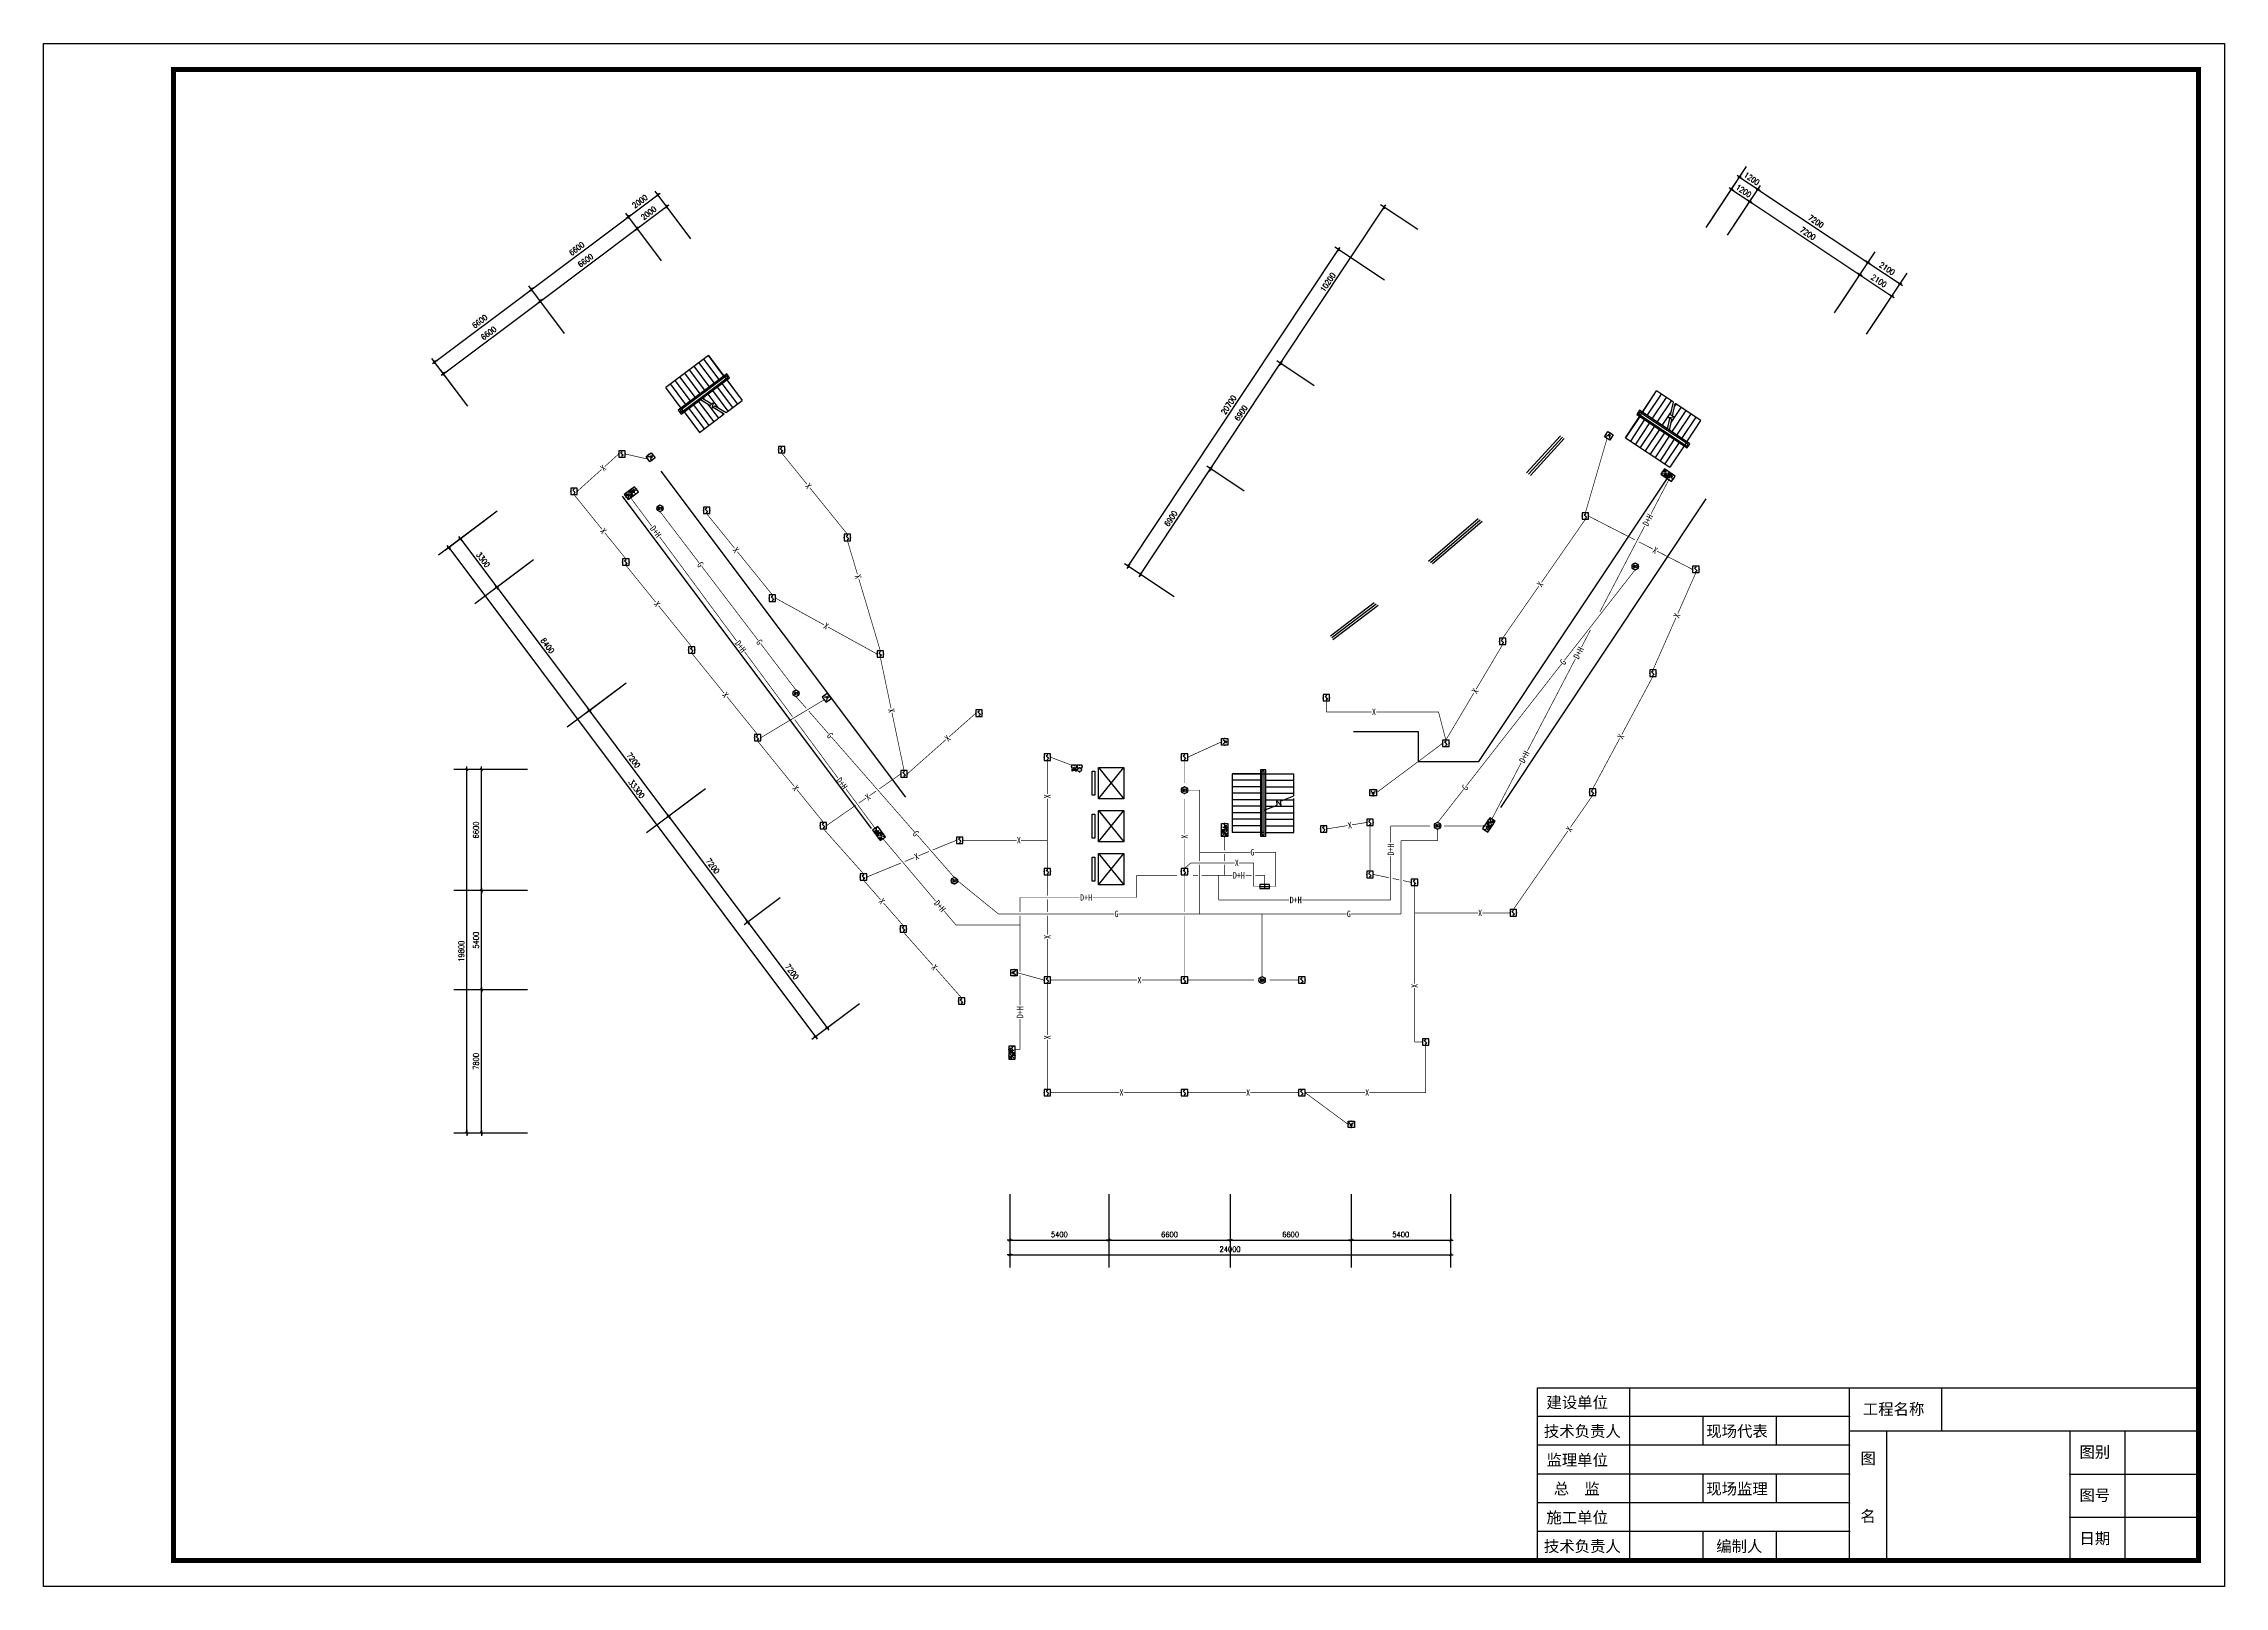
# Model space of a CAD drawing. Extents: x -149393 to 1177518, y -366685 to 296590.
# Drawn here: x 482249 to 601049, y -186685 to -102676 of the extents above; entities that cross this region are included whole.
import ezdxf
from ezdxf.enums import TextEntityAlignment as Align

# ---------------------------------------------------------------- set-up
doc = ezdxf.new("R2010")
doc.units = 0
doc.header["$LTSCALE"] = 1000
doc.header["$MEASUREMENT"] = 0
doc.linetypes.add('常规', pattern=[20, 10, 0, 10])
doc.layers.get('0').update_dxf_attribs({"linetype": 'CONTINUOUS'})
for name, color, linetype in [('AXIS', 3, 'CONTINUOUS'), ('EQUIP-消防', 3, 'CONTINUOUS'), ('EQUIP-箱柜', 3, 'CONTINUOUS'), ('PUB_TITLE', 253, 'CONTINUOUS'), ('SIG_TEXT', 7, 'CONTINUOUS'), ('STAIR', 2, 'CONTINUOUS'), ('TEL_SYMB', 3, 'CONTINUOUS'), ('WALL', 9, 'CONTINUOUS'), ('WIRE-消防', 3, '常规')]:
    doc.layers.add(name, color=color, linetype=linetype)
doc.styles.add('_TCH_LABEL', font='COMPLEX', dxfattribs={"bigfont": 'GBCBIG'})
doc.styles.add('_TEL_DIM', font='', dxfattribs={"width": 0.8, "height": 3.5})
doc.styles.add('DIM_FONT', font='SIMPLEX.shx', dxfattribs={"width": 0.8})
doc.styles.get("Standard").update_dxf_attribs({"font": 'gbenor.shx', "bigfont": 'gbcbig.shx'})
doc.styles.add('宋体', font='')
doc.styles.get('_TEL_DIM').set_extended_font_data('SimSun')
doc.styles.get('宋体').set_extended_font_data('SimSun')
doc.dimstyles.new('DIMN', dxfattribs={"dimtxt": 300, "dimasz": 1, "dimexe": 250, "dimexo": 300, "dimgap": 150, "dimtad": 1, "dimdec": 0, "dimdsep": 46, "dimtxsty": 'DIM_FONT', "dimblk": '_DIMX', "dimcen": 2.5, "dimclrt": 7, "dimadec": 0, "dimazin": 0, "dimtfac": 1, "dimtdec": 0, "dimtix": 1, "dimtmove": 2, "dimatfit": 3, "dimldrblk": '_DIMX', "dimfxl": 1, "dimtolj": 1, "dimarcsym": 0})

# ---------------------------------------------------------------- blocks, each defined once
blk = doc.blocks.new('_DIMX')
blk.add_line((-150, 0), (150, 0))
at = {"const_width": 50}
blk.add_lwpolyline([(-70, -70), (70, 70)], dxfattribs=at)
blk = doc.blocks.new('$equip_U$00000103(cyc-PC)')
for p, q in [((0.5, 0.5), (-0.5, 0.5)), ((-0.5, 0.5), (-0.5, -0.5)), ((-0.2, 0.2), (0.05, 0.4)), ((0, 0), (-0.2, 0.2)), ((0, 0), (0.2, -0.2)), ((0.5, -0.5), (0.5, 0.5)), ((-0.5, -0.5), (0.5, -0.5)), ((0.2, -0.2), (-0.05, -0.4))]:
    blk.add_line(p, q)
for p in [(-0.5, 0), (0, 0.5), (0.5, 0), (0, -0.5)]:
    blk.add_point(p)
at = {"color": 7, "style": '_TEL_DIM', "flags": 1}
blk.add_attdef('A', text='', height=0.00002, dxfattribs=at).set_placement((0, 0), align=Align.MIDDLE_CENTER)
blk = doc.blocks.new('$equip$00001423')
for p, q in [((0.75, 0.6), (-0.75, 0.6)), ((-0.75, 0.6), (-0.75, 0)), ((-0.75, 0.3), (0.75, 0.3)), ((-0.75, 0), (0.75, 0)), ((0, 0), (0, 0.6)), ((0.75, 0), (0.75, 0.6))]:
    blk.add_line(p, q)
for p in [(-0.75, 0.3), (0, 0.6), (0, 0), (0.75, 0.3)]:
    blk.add_point(p)
at = {"style": '_TCH_LABEL', "flags": 9}
blk.add_attdef('A', (0, 0), '', height=0.00002, dxfattribs=at)
blk = doc.blocks.new('$equip_U$00000105(cyc-PC)')
for p, q in [((0.5, 1), (-0.5, 1)), ((-0.5, 1), (-0.5, 0)), ((-0.5, 0), (0.5, 0)), ((-0.17, 0.5), (-0.17, 0.15)), ((0.5, 0), (0.5, 1))]:
    blk.add_line(p, q)
for radius in [0.226, 0.113]:
    blk.add_circle((0.23, 0.36), radius)
blk.add_arc((-0.17, 0.8), 0.3, 180, 0)
for p in [(-0.5, 0.5), (0, 1), (0, 0), (0.5, 0.5)]:
    blk.add_point(p)
at = {"color": 7, "style": '_TEL_DIM', "flags": 1}
blk.add_attdef('A', text='', height=0.00002, dxfattribs=at).set_placement((0, 0), align=Align.MIDDLE_CENTER)
blk = doc.blocks.new('$equip_U$00000107(cyc-PC)')
for p, q in [((-0.5, 1), (-0.5, 0)), ((0.5, 1), (-0.5, 0)), ((0.5, 1), (-0.5, 1)), ((-0.5, 0), (0.5, 0)), ((-0.27, 0.87, 0), (-0.42, 0.87, 0)), ((-0.42, 0.87, 0), (-0.42, 0.57, 0)), ((-0.42, 0.57, 0), (-0.27, 0.57, 0)), ((-0.27, 0.82, 0), (-0.07, 0.92, 0)), ((-0.27, 0.57, 0), (-0.27, 0.87, 0)), ((-0.07, 0.52, 0), (-0.27, 0.62, 0)), ((-0.07, 0.92, 0), (-0.07, 0.52, 0)), ((0.11, 0.16), (0.34, 0.4)), ((0.11, 0.4), (0.34, 0.16)), ((0.5, 0), (0.5, 1))]:
    blk.add_line(p, q)
blk.add_circle((0.22, 0.28), 0.169)
for p in [(-0.5, 0.5), (0, 1), (0, 0), (0.5, 0.5)]:
    blk.add_point(p)
at = {"color": 7, "style": '_TEL_DIM', "flags": 1}
blk.add_attdef('A', text='', height=0.00002, dxfattribs=at).set_placement((0, 0), align=Align.MIDDLE_CENTER)
blk = doc.blocks.new('$equip$00001635')
for p, q in [((-0.01, -0.35, 0), (-0.26, -0.35, 0)), ((-0.26, -0.35, 0), (-0.26, -0.65, 0)), ((-0.26, -0.65, 0), (-0.01, -0.65, 0)), ((-0.01, -0.4, 0), (0.24, -0.3, 0)), ((-0.01, -0.65, 0), (-0.01, -0.35, 0)), ((0.24, -0.7, 0), (-0.01, -0.6, 0)), ((0.24, -0.3, 0), (0.24, -0.7, 0))]:
    blk.add_line(p, q)
blk.add_circle((0, -0.5), 0.5)
at = {"flags": 9}
blk.add_attdef('A', (0, 0), '', height=0.00002, dxfattribs=at)
blk.add_attdef('B', text='', height=0.4, dxfattribs=at).set_placement((0.85, -0.68), align=Align.MIDDLE_CENTER)
blk = doc.blocks.new('$equip_U$00000115(cyc-PC)')
for p in [(0.01, 0.5, 0), (-0.49, 0, 0), (0.01, -0.5, 0), (0.51, 0, 0)]:
    blk.add_point(p)
blk.add_blockref('$equip$00001635', (0.01, 0.5, 0))
at = {"color": 7, "style": '_TEL_DIM', "flags": 1}
blk.add_attdef('A', text='', height=0.00002, dxfattribs=at).set_placement((0, 0), align=Align.MIDDLE_CENTER)
blk = doc.blocks.new('$equip_U$00000302(cyc-PC)')
for p, q in [((0.5, 0.5), (-0.5, 0.5)), ((-0.5, 0.5), (-0.5, -0.5)), ((0, 0), (0, -0.35)), ((0.5, -0.5), (0.5, 0.5)), ((-0.5, -0.5), (0.5, -0.5)), ((-0.22, -0.17), (0.22, -0.17))]:
    blk.add_line(p, q)
blk.add_arc((0, 0.3), 0.3, 180, 0)
for p in [(-0.5, 0), (0, 0.5), (0.5, 0), (0, -0.5)]:
    blk.add_point(p)
at = {"color": 7, "style": '_TEL_DIM', "flags": 1}
blk.add_attdef('A', text='', height=0.00002, dxfattribs=at).set_placement((0, 0), align=Align.MIDDLE_CENTER)
blk = doc.blocks.new('$equip$00002785')
for p, q in [((0.65, 0.65), (-0.65, 0.65)), ((-0.65, 0.65), (-0.65, 0)), ((-0.65, 0), (0.65, 0)), ((0.65, 0), (0.65, 0.65))]:
    blk.add_line(p, q)
at = {"const_width": 0.04}
blk.add_lwpolyline([(-0.65, 0.65), (0.65, 0.65), (0.65, 0), (-0.65, 0), (-0.65, 0.65), (0.65, 0.65)], dxfattribs=at)
for p in [(-0.65, 0.33), (0, 0.65), (0, 0), (0.65, 0.33)]:
    blk.add_point(p)
at = {"color": 7}
blk.add_attdef('$TEXT$', text='', height=0.3, dxfattribs=at).set_placement((0.01, 0.34), align=Align.MIDDLE_CENTER)
at = {"color": 7, "flags": 1}
for tag, height, p in [('A', 0.00002, (0, 0)), ('B', 0.4, (0.9, 0.25))]:
    blk.add_attdef(tag, text='', height=height, dxfattribs=at).set_placement(p, align=Align.MIDDLE_CENTER)
blk = doc.blocks.new('$equip$00002794')
for p, q in [((0, -0.55), (0, 0)), ((0, 0), (0.23, 0)), ((-0.55, -0.85), (-0.55, -0.25)), ((-0.55, -0.25), (0.55, -0.85)), ((0.55, -0.25), (-0.55, -0.85)), ((0.55, -0.25), (0.55, -0.85))]:
    blk.add_line(p, q)
for p in [(-0.55, -0.55), (0, -0.55), (0.55, -0.55)]:
    blk.add_point(p)
at = {"color": 7, "flags": 1}
for tag, height, p in [('A', 0.00002, (0, 0)), ('B', 0.4, (0.8, -0.61))]:
    blk.add_attdef(tag, text='', height=height, dxfattribs=at).set_placement(p, align=Align.MIDDLE_CENTER)
blk = doc.blocks.new('$equip$00002792')
at = {"const_width": 0.04}
blk.add_lwpolyline([(-0.5, 0, -1), (0.5, 0, -1), (-0.5, 0, -1.463176)], format="xyb", dxfattribs=at)
blk.add_circle((0, 0), 0.5)
for p in [(-0.5, 0), (0, 0.5), (0.5, 0), (0, -0.5)]:
    blk.add_point(p)
at = {"color": 7}
blk.add_attdef('$TEXT$', text='', height=0.4, dxfattribs=at).set_placement((0, 0), align=Align.MIDDLE_CENTER)
at = {"color": 7, "flags": 1}
for tag, height, p in [('A', 0.00002, (0, 0)), ('B', 0.4, (0.75, -0.25))]:
    blk.add_attdef(tag, text='', height=height, dxfattribs=at).set_placement(p, align=Align.MIDDLE_CENTER)
blk = doc.blocks.new('A$C74276B88')
at = {"layer": 'EQUIP-消防', "linetype": 'ByBlock', "xscale": 207.6180480014955, "yscale": 207.6180480014955, "zscale": 207.6180480014955}
for name, p, values in [('$equip$00002785', (139, 228), {'$TEXT$': 'I'}), ('$equip$00002785', (438, 228), {'$TEXT$': 'I'}), ('$equip$00002792', (435, 108), {'$TEXT$': 'L'})]:
    blk.add_blockref(name, p, dxfattribs=at).add_auto_attribs(values)
blk.add_blockref('$equip$00002794', (140, 207), dxfattribs=at)
blk = doc.blocks.new('会签栏')
at = {"layer": 'PUB_TITLE', "color": 4, "lineweight": 30}
blk.add_lwpolyline([(-18000, 0), (-18000, 4700), (0, 4700)], dxfattribs=at)
at = {"layer": 'PUB_TITLE', "color": 4}
for points in [[(-15500, 4700), (-15500, 0)], [(-9500, 0), (-9500, 4700)], [(-7000, 4700), (-7000, 3525)], [(-9500, 3917), (-18000, 3917)], [(-13500, 3917), (-13500, 3133)], [(-11500, 3917), (-11500, 3133)], [(-9500, 3133), (-18000, 3133)], [(-9500, 3525), (0, 3525)], [(-8500, 3525), (-8500, 0)], [(-3500, 3525), (-3500, 0)], [(-2000, 3525), (-2000, 0)], [(-9500, 2350), (-18000, 2350)], [(-13500, 2350), (-13500, 1567)], [(-11500, 2350), (-11500, 1567)], [(-3500, 2350), (0, 2350)], [(-9500, 1567), (-18000, 1567)], [(-9500, 783), (-18000, 783)], [(-13500, 783), (-13500, 0)], [(-11500, 783), (-11500, 0)], [(-3500, 1175), (0, 1175)]]:
    blk.add_lwpolyline(points, dxfattribs=at)
at = {"layer": 'PUB_TITLE'}
for p in [(-9500, 3917), (-9500, 3133), (-9500, 2350), (-9500, 1567), (-9500, 783), (-3500, 1175)]:
    blk.add_point(p, dxfattribs=at)
at = {"layer": 'PUB_TITLE', "color": 4}
blk.add_point((-3500, 2350), dxfattribs=at)
at = {"lineweight": -3, "style": '宋体'}
for s, p in [('建设单位', (-17758, 4147)), ('工程名称', (-9140, 3965)), ('技术负责人', (-17828, 3363)), ('现场代表', (-13405, 3363)), ('图别', (-3241, 2796)), ('监理单位', (-17758, 2580)), ('图', (-9206, 2624)), ('总  监', (-17560, 1797)), ('现场监理', (-13405, 1797)), ('图号', (-3241, 1621)), ('施工单位', (-17758, 1013)), ('名', (-9206, 1049)), ('日期', (-3241, 446)), ('技术负责人', (-17828, 230)), ('编制人', (-13134, 230))]:
    blk.add_text(s, height=307, dxfattribs=at).set_placement(p)
blk = doc.blocks.new('gdfhgfhfgh')
at = {"color": 59}
for p, q in [((589535.2, -62805.7), (591388.2, -60777.5)), ((589639.6, -62873.9), (591490.5, -60851.5)), ((589744.1, -62942.2), (591592.8, -60925.5)), ((542375.6, -62703.8), (555695.6, -80463.8)), ((586943.6, -78521.7), (597389.7, -62813.4)), ((540260.4, -64065.2), (553832.5, -82161.1)), ((584197.5, -67608.9), (586908.2, -65284.7)), ((588140.7, -81016.4), (599312.4, -64216.9)), ((584302.9, -67675.9), (587014, -65354.9)), ((584408.5, -67743), (587119.7, -65425.2)), ((578853, -71674), (581234.3, -69855.3)), ((578921.8, -71772.4), (581340.1, -69925.5)), ((578990.6, -71870.9), (581445.8, -69995.8)), ((580104.3, -76892.6), (583631.2, -76892.6)), ((583631.2, -76892.6), (583631.2, -78521.7)), ((566210.6, -78848.7), (567600.8, -80548.7)), ((566210.6, -80548.7), (567600.8, -78848.7)), ((583631.2, -78521.7), (586943.6, -78521.7)), ((566210.6, -81188.7), (567600.8, -82888.7)), ((566210.6, -82888.7), (567600.8, -81188.7)), ((566210.6, -83528.7), (567600.8, -85228.7)), ((566210.6, -85228.7), (567600.8, -83528.7))]:
    blk.add_line(p, q, dxfattribs=at)
for points in [[(565880.7, -79048.7), (566009.2, -79048.7), (566009.2, -80348.7), (565880.7, -80348.7)], [(566210.6, -78848.7), (567600.8, -78848.7), (567600.8, -80548.7), (566210.6, -80548.7)], [(565880.7, -81388.7), (566009.2, -81388.7), (566009.2, -82688.7), (565880.7, -82688.7)], [(566210.6, -81188.7), (567600.8, -81188.7), (567600.8, -82888.7), (566210.6, -82888.7)], [(565880.7, -83728.7), (566009.2, -83728.7), (566009.2, -85028.7), (565880.7, -85028.7)], [(566210.6, -83528.7), (567600.8, -83528.7), (567600.8, -85228.7), (566210.6, -85228.7)]]:
    blk.add_lwpolyline(points, close=True, dxfattribs=at)
at = {"layer": 'AXIS'}
for p, q in [((599311.6, -49445.7), (601525.1, -46114)), ((606308.1, -54094.2), (608521.7, -50762.5)), ((608057.3, -55256.3), (610270.8, -51924.6)), ((533461.1, -64889.7), (530261.1, -67289.7)), ((535441.1, -67529.7), (532241.1, -69929.7)), ((535441.1, -67529.7), (532241.1, -69929.7)), ((540481.1, -74249.7), (537281.1, -76649.7)), ((535106.2, -78948.7), (531106.2, -78948.7)), ((544801.1, -80009.7), (541601.1, -82409.7)), ((535106.2, -85548.7), (531106.2, -85548.7)), ((535106.2, -85548.7), (531106.2, -85548.7)), ((535106.2, -90948.7), (531106.2, -90948.7)), ((535106.2, -90948.7), (531106.2, -90948.7)), ((535106.2, -98748.7), (531106.2, -98748.7)), ((561384.3, -102074.4), (561384.3, -106074.4)), ((566784.3, -102074.4), (566784.3, -106074.4)), ((573384.3, -102074.4), (573384.3, -106074.4)), ((579984.3, -102074.4), (579984.3, -106074.4)), ((585384.3, -102074.4), (585384.3, -106074.4))]:
    blk.add_line(p, q, dxfattribs=at)
at = {"layer": 'STAIR', "color": 59}
for p, q in [((544967.1, -56410.1), (542643.4, -58152.9)), ((545031.6, -58109.9), (544192.5, -56991.1)), ((545289.8, -57916.2), (544450.7, -56797.4)), ((545548, -57722.6), (544708.9, -56603.8)), ((545806.2, -57529), (544967.1, -56410.1)), ((544967.1, -56410.1), (546803.1, -58858.1)), ((543482.5, -59271.7), (542643.4, -58152.9)), ((543740.7, -59078.1), (542901.6, -57959.3)), ((543998.9, -58884.4), (543159.8, -57765.6)), ((545964, -57410.6), (543324.7, -59390.1)), ((544257.1, -58690.8), (543418, -57572)), ((545949.6, -57511), (543425.1, -59404.4)), ((543482.5, -59600.4), (546121.8, -57621)), ((543496.9, -59500), (546021.4, -57606.7)), ((545849.2, -57586.3), (543525.6, -59329.1)), ((544515.3, -58497.2), (543676.2, -57378.3)), ((544773.5, -58303.5), (543934.3, -57184.7)), ((544578.2, -58689.1), (545921, -57682)), ((545447.6, -58126.6), (546286.7, -59245.4)), ((545705.8, -57933), (546544.9, -59051.8)), ((546021.4, -57606.7), (545949.6, -57511)), ((546121.8, -57621), (545964, -57410.6)), ((545964, -57739.3), (546803.1, -58858.1)), ((543324.7, -59390.1), (543482.5, -59600.4)), ((543597.3, -59424.7), (543525.6, -59329.1)), ((543597.3, -59424.7), (544475.3, -58766.2)), ((543898.5, -59288.5), (544737.6, -60407.3)), ((544156.7, -59094.8), (544995.8, -60213.6)), ((544414.9, -58901.2), (545254, -60020)), ((544475.3, -58766.2), (545063.8, -59127.7)), ((544578.2, -58689.1), (545153.6, -59042.7)), ((544673.1, -58707.5), (544728.5, -58781.4)), ((544923.6, -59041.6), (545512.2, -59826.3)), ((544931.2, -58513.9), (545476.7, -59241.2)), ((545063.8, -59127.7), (545218.6, -58981.1)), ((545218.6, -58981.1), (545154.2, -59296.1)), ((545154.2, -59296.1), (545316.3, -59142.6)), ((545189.4, -58320.3), (546028.5, -59439.1)), ((545226.4, -59227.7), (545822.2, -59593.8)), ((545316.3, -59142.6), (545925, -59516.7)), ((545925, -59516.7), (546803.1, -58858.1)), ((594925.2, -60887.9), (596618.6, -58339.1)), ((595680.4, -59394.8), (595534.9, -59613.9)), ((598428.3, -61220.5), (595680.4, -59394.8)), ((595844.7, -59504), (596618.6, -58339.1)), ((596113.5, -59682.6), (596887.4, -58517.7)), ((596382.3, -59861.2), (597156.2, -58696.3)), ((597532.8, -58946.5), (596618.6, -58339.1)), ((596651.1, -60039.8), (597425, -58874.9)), ((597383.8, -59645.3), (597532.8, -58946.5)), ((597419.9, -60049.1), (597962.7, -59232.1)), ((597494, -59701.6), (597639.9, -59017.7)), ((597603.1, -59190.2), (597693.9, -59053.5)), ((599037.9, -59946.5), (597639.9, -59017.7)), ((543425.1, -59404.4), (543496.9, -59500)), ((543640.3, -59482.1), (544479.4, -60600.9)), ((544479.4, -60600.9), (545822.2, -59593.8)), ((545671.9, -59501.4), (545770.4, -59632.7)), ((595699.2, -59723), (594925.2, -60887.9)), ((595968, -59901.6), (595194, -61066.5)), ((596236.8, -60080.2), (595462.9, -61245.1)), ((595534.9, -59613.9), (598282.7, -61439.6)), ((595700.5, -59494.3), (595634.3, -59593.8)), ((595634.3, -59593.8), (598262.7, -61340.1)), ((598328.8, -61240.6), (595700.5, -59494.3)), ((596505.6, -60258.8), (595731.7, -61423.7)), ((595738.8, -59663.3), (598158.2, -61270.7)), ((597203.1, -60492.6), (595805, -59563.7)), ((596774.4, -60437.4), (596000.5, -61602.3)), ((596919.9, -60218.4), (597423.1, -59461.1)), ((597188.7, -60397), (597239.9, -60320.1)), ((597203.1, -60492.6), (597343.9, -59832)), ((597264.2, -59791.3), (597582.6, -59746.8)), ((597454.2, -59888.3), (597264.2, -59791.3)), ((597310.1, -60563.7), (597454.2, -59888.3)), ((598224.3, -61171.1), (597310.1, -60563.7)), ((597582.6, -59746.8), (597383.8, -59645.3)), ((597457.6, -60575.6), (598231.5, -59410.7)), ((597726.4, -60754.2), (598500.3, -59589.3)), ((597995.2, -60932.8), (598769.1, -59767.9)), ((598264, -61111.4), (599037.9, -59946.5)), ((594925.2, -60887.9), (597344.5, -62495.3)), ((597043.2, -60616), (596269.3, -61780.9)), ((597312, -60794.6), (596538.1, -61959.5)), ((597580.8, -60973.2), (596806.9, -62138.1)), ((597849.7, -61151.8), (597075.7, -62316.7)), ((598118.5, -61330.4), (597344.5, -62495.3)), ((598224.3, -61171.1), (598158.2, -61270.7)), ((598262.7, -61340.1), (598328.8, -61240.6)), ((598282.7, -61439.6), (598428.3, -61220.5)), ((573504.3, -79185.4), (573504.3, -82374.8)), ((575039.9, -79185.4), (573504.3, -79185.4)), ((573504.3, -79185.4), (576864.3, -79185.4)), ((575039.9, -79539.8), (573504.3, -79539.8)), ((575328.7, -78968.9), (575039.9, -78968.9)), ((575039.9, -78968.9), (575039.9, -82591.4)), ((575249.9, -79047.6), (575118.7, -79047.6)), ((575118.7, -79047.6), (575118.7, -82512.6)), ((575118.7, -79185.4), (575118.7, -82374.8)), ((575249.9, -82512.6), (575249.9, -79047.6)), ((575249.9, -81028.5), (575249.9, -79185.4)), ((575328.7, -82591.4), (575328.7, -78968.9)), ((575328.7, -79185.4), (576864.3, -79185.4)), ((575328.7, -79539.8), (576864.3, -79539.8)), ((576864.3, -80390.6), (576864.3, -79185.4)), ((575039.9, -79894.2), (573504.3, -79894.2)), ((575039.9, -80248.6), (573504.3, -80248.6)), ((575039.9, -80602.9), (573504.3, -80602.9)), ((575328.7, -79894.2), (576864.3, -79894.2)), ((575328.7, -80248.6), (576864.3, -80248.6)), ((575328.7, -80602.9), (576327, -80602.9)), ((575955.2, -80890.9), (575928.5, -80658.3)), ((575928.5, -80658.3), (576162.7, -80922.4)), ((576134.7, -80678.9), (576864.3, -80390.6)), ((576162.7, -80922.4), (576134.7, -80678.9)), ((576327, -80602.9), (576864.3, -80602.9)), ((576864.3, -82374.8), (576864.3, -80531.7)), ((575039.9, -80957.3), (573504.3, -80957.3)), ((575039.9, -81311.7), (573504.3, -81311.7)), ((575039.9, -81666.1), (573504.3, -81666.1)), ((575249.9, -81169.6), (575955.2, -80890.9)), ((575249.9, -82374.8), (575249.9, -81169.6)), ((575328.7, -80957.3), (575787.3, -80957.3)), ((575328.7, -81311.7), (576864.3, -81311.7)), ((575328.7, -81666.1), (576864.3, -81666.1)), ((575787.3, -80957.3), (576864.3, -80957.3)), ((575039.9, -82020.4), (573504.3, -82020.4)), ((575039.9, -82374.8), (573504.3, -82374.8)), ((575039.9, -82591.4), (575328.7, -82591.4)), ((575249.9, -82374.8), (575118.7, -82374.8)), ((575118.7, -82512.6), (575249.9, -82512.6)), ((575328.7, -82020.4), (576864.3, -82020.4)), ((575328.7, -82374.8), (576864.3, -82374.8))]:
    blk.add_line(p, q, dxfattribs=at)
at = {"layer": 'TEL_SYMB', "color": 59, "elevation": 1793}
for points in [[(542955.4, -58837.8, 0, 0, 0), (545981.9, -56567.9, 0, 0, 0), (546935.8, -57839.7, 0, 0, 0), (545616.2, -58829.5, 95.6, 0, 0), (545329.3, -59044.6, 0, 0, 0)], [(597885.8, -61972.3, 0, 0, 0), (594734.7, -59878.7, 0, 0, 0), (595614.4, -58554.5, 0, 0, 0), (596988.4, -59467.4, 95.6, 0, 0), (597287.1, -59665.8, 0, 0, 0)]]:
    blk.add_lwpolyline(points, format="xyseb", dxfattribs=at)
at = {"layer": 'TEL_SYMB', "color": 59}
for points in [[(543909.2, -60109.6, 0, 0, 0), (544784.2, -59453.4, 95.6, 0, 0), (545071.1, -59238.3, 0, 0, 0)], [(598765.5, -60648.1, 0, 0, 0), (597854.5, -60042.9, 95.6, 0, 0), (597555.9, -59844.4, 0, 0, 0)], [(576057.1, -82552, 0, 0, 0), (576057.1, -81351.1, 105, 0, 0), (576057.1, -80957.3, 0, 0, 0)]]:
    blk.add_lwpolyline(points, format="xyseb", dxfattribs=at)
at = {"layer": 'AXIS'}
for p1, p2, distance in [((542592.2, -51492.6), (544192.2, -50292.6), 3300), ((599311.6, -49445.7), (600311.1, -50109.7), 3300), ((599311.6, -49445.7), (600311.1, -50109.7), 2500), ((600311.1, -50109.7), (606308.1, -54094.2), 3300), ((537312.2, -55452.6), (542592.2, -51492.6), 3300), ((542592.2, -51492.6), (544192.2, -50292.6), 2500), ((578221.1, -58217.8), (583865.7, -49722), 2500), ((600311.1, -50109.7), (606308.1, -54094.2), 2500), ((537312.2, -55452.6), (542592.2, -51492.6), 2500), ((570584.3, -69712.2), (582039.5, -52470.7), 3300), ((606308.1, -54094.2), (608057.3, -55256.3), 3300), ((606308.1, -54094.2), (608057.3, -55256.3), 2500), ((532032.2, -59412.6), (537312.2, -55452.6), 3300), ((532032.2, -59412.6), (537312.2, -55452.6), 2500), ((574402.7, -63965), (578221.1, -58217.8), 2500), ((570584.3, -69712.2), (574402.7, -63965), 2500), ((533461.1, -64889.7), (553441.1, -91529.7), -3300), ((533461.1, -64889.7), (535441.1, -67529.7), -2500), ((535441.1, -67529.7), (540481.1, -74249.7), -2500), ((540481.1, -74249.7), (544801.1, -80009.7), -2500), ((534806.2, -98748.7), (534806.2, -78948.7), 3000), ((535106.2, -85548.7), (535106.2, -78948.7), 2500), ((544801.1, -80009.7), (549121.1, -85769.7), -2500), ((535106.2, -90948.7), (535106.2, -85548.7), 2500), ((549121.1, -85769.7), (553441.1, -91529.7), -2500), ((535106.2, -98748.7), (535106.2, -90948.7), 2500), ((561384.3, -102074.4), (566784.3, -102074.4), -2500), ((561384.3, -102074.4), (585384.3, -102074.4), -3300), ((566784.3, -102074.4), (573384.3, -102074.4), -2500), ((573384.3, -102074.4), (579984.3, -102074.4), -2500), ((579984.3, -102074.4), (585384.3, -102074.4), -2500)]:
    blk.add_aligned_dim(p1=p1, p2=p2, distance=distance, dimstyle='DIMN', dxfattribs=at).render()

msp = doc.modelspace()

# ---------------------------------------------------------------- linework, layer by layer
at = {"layer": 'PUB_TITLE'}
msp.add_lwpolyline([(482249.1, -102676.1), (601049.1, -102676.1), (601049.1, -186684.6), (482249.1, -186684.6)], close=True, dxfattribs=at)
at = {"layer": 'PUB_TITLE', "const_width": 270.7}
msp.add_lwpolyline([(489320.5, -104090.4), (599634.8, -104090.4), (599634.8, -185270.4), (489320.5, -185270.4), (489320.5, -104090.4)], close=True, dxfattribs=at)
at = {"layer": 'WIRE-消防', "linetype": '常规', "const_width": 35}
for points in [[(566237.6, -128229.9), (567418.9, -124178.5)], [(512640, -125867), (511317.9, -127057.5)], [(513581.1, -125019.6), (512821.5, -125703.6)], [(513931.1, -125019.6), (515173.6, -125303.4)], [(522451.3, -124961.6), (523832.2, -126668)], [(523985.8, -126857.9), (526038, -129393.8)], [(511142.9, -127232.5), (512664.5, -129118.1)], [(518365.6, -128267.8), (519889.9, -130151.4)], [(512817.9, -129308.2), (513968.2, -130733.6)], [(566237.6, -128579.9), (563846, -132015.1)], [(568930.3, -129694.2), (566412.6, -128404.9)], [(520043.5, -130341.3), (521952.2, -132699.9)], [(526038, -129743.8), (526587.2, -131582.5)], [(569926.8, -130204.5), (569146.9, -129805.1)], [(572082.9, -131308.6), (570144.2, -130315.8)], [(513968.2, -131083.6), (515594.8, -133093.7)], [(526657.1, -131816.5), (527829.1, -135740.3)], [(571274.1, -133711.6), (572257.9, -131483.6)], [(522127.2, -132874.9), (524768.8, -134328.1)], [(563706.4, -132215.5), (561730.7, -135053.5)], [(515748.5, -133283.5), (517554.9, -135515.8)], [(569918.9, -136780.8), (571175.5, -133935)], [(524982.8, -134445.8), (527654.1, -135915.3)], [(561730.7, -135403.5), (560289.7, -137824.4)], [(517554.9, -135865.8), (519318.1, -138044.7)], [(527829.1, -136090.3), (528413.5, -138873.5)], [(568221.6, -140298.5), (569918.9, -137130.8)], [(519471.7, -138234.5), (521141.5, -140298)], [(524773.7, -138403.4), (521316.5, -140473)], [(552133, -138468.3), (552133, -139065.2)], [(560164.8, -138034.3), (558637.3, -140600.7)], [(528463.7, -139112.6), (529125.5, -142264.3)], [(531581.8, -140420.3), (533036.3, -139133.1)], [(552133, -139065.2), (554597.4, -139065.2)], [(554841.6, -139065.2), (558238.5, -139065.2)], [(558637.3, -140600.7), (558238.5, -139065.2)], [(521141.5, -140648), (523142.4, -143120.5)], [(529300.5, -142439.3), (531398.9, -140582.2)], [(544575, -141533.6), (546412.4, -140698.3)], [(554854.4, -143468.9), (558462.3, -140775.7)], [(566634.1, -143261.4), (568106.3, -140513.8)], [(528950.5, -142439.3), (527772.2, -143259.1)], [(536930, -141708.6), (536930, -143544.4)], [(537105, -141533.6), (538253.1, -141969.6)], [(544400, -141708.6), (544400, -142936.3)], [(523296, -143310.4), (524728.2, -145080.2)], [(527607, -143374), (527243.4, -143627)], [(565422.6, -145353.8), (566634.1, -143611.4)], [(526492.2, -144149.7), (524903.2, -145255.2)], [(527042.9, -143766.5), (526656.4, -144035.4)], [(536930, -143788.7), (536930, -147588.6)], [(544400, -143803.7), (544400, -145736.8)], [(526915.1, -147883.6), (524728.2, -145430.2)], [(530683.8, -146585.8), (531978.4, -146055.3)], [(532328.4, -146055.3), (535251.9, -146055.3)], [(535496.1, -146055.3), (536930, -146055.3)], [(544400, -145981.1), (544400, -147588.6)], [(552157.2, -145437), (553278.5, -145255.8)], [(553519.6, -145216.8), (554329.2, -145086)], [(554504.2, -145261), (554504.2, -147743.3)], [(562307.6, -149833.6), (565283.1, -145554.3)], [(527090.1, -148058.6), (528958, -147293.1)], [(529152.5, -147213.4), (529688.2, -146993.9)], [(529914.2, -146901.3), (530488.2, -146666)], [(544400, -147588.6), (544747.7, -147288.4)], [(544747.7, -147288.4), (547127.6, -147288.4)], [(547371.9, -147288.4), (548163.9, -147288.4)], [(548163.9, -147288.4), (548163.9, -148573.2)], [(526915.1, -148233.6), (527837.2, -149283.7)], [(536930, -147938.6), (536930, -149072.4)], [(544400, -147938.6), (544400, -149966.3)], [(554679.2, -147918.3), (555535.1, -148095.5)], [(555735.1, -148136.9), (556100.7, -148212.6)], [(556300.7, -148254), (556756.2, -148348.3)], [(527998.3, -149467.3), (529088.5, -150708.8)], [(536930, -149272.4), (536930, -149966.3)], [(548505.7, -148573.2), (548163.9, -148573.2)], [(556931.2, -148523.3), (556931.2, -153862.6)], [(536930, -150166.3), (536930, -151196.4)], [(544400, -150166.3), (544400, -153496.2)], [(560383.4, -150008.6), (556931.2, -150008.6)], [(562132.6, -150008.6), (560627.7, -150008.6)], [(530699.5, -152879.1), (529088.5, -151058.8)], [(536930, -151440.6), (536930, -153496.2)], [(532255.1, -154636.6), (530861.4, -153062)], [(535292.4, -153268), (536755, -153671.2)], [(536930, -153846.2), (536930, -156666.3)], [(541821.4, -153671.2), (537105, -153671.2)], [(544225, -153671.2), (542065.6, -153671.2)], [(548185.1, -153671.2), (544575, -153671.2)], [(550618.4, -153671.2), (549036.5, -153671.2)], [(556931.2, -154106.9), (556931.2, -157038.5)], [(536930, -156910.5), (536930, -159619.3)], [(557359.3, -157038.5), (556931.2, -157038.5)], [(557534.3, -157213.5), (557534.3, -159794.3)], [(540844.6, -159794.3), (537105, -159794.3)], [(544225, -159794.3), (541088.9, -159794.3)], [(544575, -159794.3), (547743.1, -159794.3)], [(547987.3, -159794.3), (550618.4, -159794.3)], [(550968.4, -159794.3), (554227, -159794.3)], [(550968.4, -159794.3), (553307.4, -161523.2)], [(554471.3, -159794.3), (557534.3, -159794.3)]]:
    msp.add_lwpolyline(points, dxfattribs=at)
at = {"layer": 'WIRE-消防', "color": 0, "linetype": '常规', "const_width": 35}
for points in [[(570788, -126416.9), (569808.3, -128294.6)], [(514228.5, -127399.7), (515375.3, -128950.4)], [(569469.3, -128944.2), (567023.4, -133632)], [(515811, -129539.5), (520002, -135206.1)], [(566513.8, -134608.5), (566032.8, -135530.5)], [(520437.7, -135795.2), (523045.6, -139321.3)], [(565693.8, -136180.1), (563079, -141191.6)], [(523165.1, -139482.9), (525519.1, -142665.8)], [(562740, -141841.2), (561140.3, -144907.1)], [(525954.8, -143254.9), (527546.2, -145406.6)], [(527969.4, -145970.8), (530839.5, -149360.3)], [(546587.4, -145846.5), (546587.4, -146608.9)], [(557772.8, -145272.8), (555635.1, -145272.8)], [(555635.1, -146192.3), (555635.1, -145272.8)], [(560732.4, -145272.8), (558542.1, -145272.8)], [(546587.4, -146808.9), (546587.4, -147188.4)], [(555635.1, -149309.7), (555635.1, -146925)], [(543988.3, -147967.8), (541801.1, -147967.8)], [(541801.1, -147967.8), (541801.1, -149172.4)], [(545133.6, -147967.8), (544864.2, -147967.8)], [(546998.4, -147967.8), (545333.6, -147967.8)], [(546253, -147967.8), (546253, -149309.7)], [(546587.4, -147388.4), (546587.4, -147967.8)], [(548063.9, -147967.8), (547731.2, -147967.8)], [(548768.2, -147967.8), (548263.9, -147967.8)], [(548768.2, -148468.2), (548768.2, -147967.8)], [(535438.2, -149966.3), (535438.2, -149172.4)], [(538671.4, -149172.4), (535438.2, -149172.4)], [(541801.1, -149172.4), (539404.1, -149172.4)], [(546253, -149309.7), (550087.6, -149309.7)], [(550820.4, -149309.7), (555635.1, -149309.7)], [(531313, -149919.5), (531952.5, -150674.8)], [(535438.2, -150674.8), (531952.5, -150674.8)], [(535438.2, -150674.8), (535438.2, -150166.3)], [(535438.2, -153204.4), (535438.2, -150674.8)], [(535438.2, -155049.6), (535438.2, -153411.9)], [(535438.2, -157447.6), (535438.2, -155782.3)], [(535172.4, -157447.6), (535438.2, -157447.6)]]:
    msp.add_lwpolyline(points, dxfattribs=at)
at = {"layer": 'WIRE-消防', "color": 2, "linetype": '常规', "const_width": 35}
for points in [[(515825.7, -128154.3), (517950.5, -130942.3)], [(518098.6, -131136.6), (521167.6, -135163.6)], [(568954.3, -131324.2), (565094.9, -136261.3)], [(521315.7, -135357.9), (523236.5, -137878.3)], [(564944.5, -136453.7), (559758.1, -143088.4)], [(523236.5, -138228.3), (523798.6, -138870.6)], [(523932.4, -139023.5), (525008.8, -140253.4)], [(525169.6, -140437.1), (529681.9, -145592.9)], [(544578.5, -143327.6), (545233.6, -143327.6)], [(545233.6, -143327.6), (545233.6, -147188.4)], [(559607.7, -143280.8), (558187.3, -145097.8)], [(529842.8, -145776.7), (529894.2, -145835.5)], [(529894.2, -145835.5), (531864.7, -148087)], [(556200.7, -150066.3), (556200.7, -146083.3)], [(556200.7, -146083.3), (558187.3, -146083.3)], [(558187.3, -145447.8), (558187.3, -146083.3)], [(545233.6, -146708.9), (547976.9, -146708.9)], [(548221.2, -146708.9), (549366.8, -146708.9)], [(549366.8, -146708.9), (549366.8, -148573.2)], [(532039.7, -148262), (534258.6, -150066.3)], [(545233.6, -147388.4), (545233.6, -150066.3)], [(549030.7, -148573.2), (549366.8, -148573.2)], [(534258.6, -150066.3), (540575.7, -150066.3)], [(540819.9, -150066.3), (548626.6, -150066.3)], [(548626.6, -153496.2), (548626.6, -150066.3)], [(548626.6, -150066.3), (553229.2, -150066.3)], [(553473.5, -150066.3), (556200.7, -150066.3)]]:
    msp.add_lwpolyline(points, dxfattribs=at)

# ---------------------------------------------------------------- block references
for name, p in [('gdfhgfhfgh', (-26501.9, -63249.6)), ('A$C74276B88', (538248.9, -142332.2))]:
    msp.add_blockref(name, p)
at = {"layer": 'EQUIP-消防', "zscale": 350}
for name, p, xscale, yscale in [('$equip_U$00000103(cyc-PC)', (522451.3, -124786.6), 350, 350), ('$equip_U$00000103(cyc-PC)', (513756.1, -125019.6), 350, 350), ('$equip_U$00000103(cyc-PC)', (511142.9, -127057.5), 350, 350), ('$equip_U$00000115(cyc-PC)', (515822.2, -127979.3), 350, 350), ('$equip_U$00000103(cyc-PC)', (518365.6, -128092.8), 350, 350), ('$equip_U$00000103(cyc-PC)', (566237.6, -128404.9), 350, 350), ('$equip_U$00000103(cyc-PC)', (526038, -129568.8), 350, 350), ('$equip_U$00000103(cyc-PC)', (513968.2, -130908.6), 350, 350), ('$equip_U$00000115(cyc-PC)', (568950.8, -131149.2), 350, 350), ('$equip_U$00000103(cyc-PC)', (572257.9, -131308.6), 350, 350), ('$equip_U$00000103(cyc-PC)', (521952.2, -132874.9), 350, 350), ('$equip_U$00000103(cyc-PC)', (561730.7, -135228.5), 350, 350), ('$equip_U$00000103(cyc-PC)', (517554.9, -135690.8), 350, 350), ('$equip_U$00000103(cyc-PC)', (527829.1, -135915.3), 350, 350), ('$equip_U$00000103(cyc-PC)', (569918.9, -136955.8), 350, 350), ('$equip_U$00000115(cyc-PC)', (523233, -138053.3), 350, 350), ('$equip_U$00000103(cyc-PC)', (533211.3, -139133.1), 350, 350), ('$equip_U$00000103(cyc-PC)', (552133, -138293.3), 350, 350), ('$equip_U$00000103(cyc-PC)', (521141.5, -140473), 350, 350), ('$equip_U$00000103(cyc-PC)', (536930, -141533.6), 350, 350), ('$equip_U$00000103(cyc-PC)', (544400, -141533.6), 350, 350), ('$equip_U$00000103(cyc-PC)', (558637.3, -140775.7), 350, 350), ('$equip_U$00000103(cyc-PC)', (529125.5, -142439.3), 350, 350), ('$equip_U$00000115(cyc-PC)', (544400, -143327.6), 350, 350), ('$equip_U$00000302(cyc-PC)', (554679.4, -143468.9), -350, 349.9999999999709), ('$equip_U$00000103(cyc-PC)', (566634.1, -143436.4), 350, 350), ('$equip_U$00000103(cyc-PC)', (554504.2, -145086), 350, 350), ('$equip_U$00000103(cyc-PC)', (524728.2, -145255.2), 350, 350), ('$equip_U$00000103(cyc-PC)', (532153.4, -146055.3), 350, 350), ('$equip_U$00000103(cyc-PC)', (551982.2, -145437), 350, 350), ('$equip_U$00000115(cyc-PC)', (558183.8, -145272.8), 350, 350), ('$equip_U$00000103(cyc-PC)', (526915.1, -148058.6), 350, 350), ('$equip_U$00000115(cyc-PC)', (531861.2, -148262), 350, 350), ('$equip_U$00000103(cyc-PC)', (536930, -147763.6), 350, 350), ('$equip_U$00000103(cyc-PC)', (544400, -147763.6), 350, 350), ('$equip_U$00000103(cyc-PC)', (554504.2, -147918.3), 350, 350), ('$equip_U$00000103(cyc-PC)', (556931.2, -148348.3), 350, 350), ('$equip_U$00000103(cyc-PC)', (529088.5, -150883.8), 350, 350), ('$equip_U$00000103(cyc-PC)', (562307.6, -150008.6), 350, 350), ('$equip_U$00000103(cyc-PC)', (536930, -153671.2), 350, 350), ('$equip_U$00000103(cyc-PC)', (544400, -153671.2), 350, 350), ('$equip_U$00000115(cyc-PC)', (548623.1, -153671.2), 350, 350), ('$equip_U$00000103(cyc-PC)', (550793.4, -153671.2), 350, 350), ('$equip_U$00000103(cyc-PC)', (532255.1, -154811.6), 350, 350), ('$equip_U$00000103(cyc-PC)', (557534.3, -157038.5), 350, 350), ('$equip_U$00000103(cyc-PC)', (536930, -159794.3), 350, 350), ('$equip_U$00000103(cyc-PC)', (544400, -159794.3), 350, 350), ('$equip_U$00000103(cyc-PC)', (550793.4, -159794.3), 350, 350), ('$equip_U$00000302(cyc-PC)', (553482.4, -161523.2), -350, 350)]:
    msp.add_blockref(name, p, dxfattribs=dict(at, xscale=xscale, yscale=yscale))
at = {"layer": 'EQUIP-消防'}
for name, p, xscale, yscale, zscale, rotation in [('$equip_U$00000302(cyc-PC)', (567515.7, -124032.7), -350.0000000000128, 350, 350, 146.4004413602859), ('$equip_U$00000302(cyc-PC)', (515313.6, -125198.4), -349.9999999999997, 349.9999999999709, 350, 126.8700000000088), ('$equip_U$00000107(cyc-PC)', (570685.7, -125928.7), 349.9999999999185, 349.9999999999185, 349.9999999999185, 146.4002843057078), ('$equip_U$00000107(cyc-PC)', (514018.5, -127119.7), 350.0000000000072, 350.0000000000072, 350.0000000000072, 216.8702843057077), ('$equip_U$00000105(cyc-PC)', (514302.8, -126906.5), 350.0000000000072, 350.0000000000072, 350.0000000000072, 216.8702843057077), ('$equip_U$00000105(cyc-PC)', (570981.7, -126125.4), 349.9999999999185, 349.9999999999185, 349.9999999999185, 146.4002843057078), ('$equip_U$00000302(cyc-PC)', (524913.7, -138298.4), 350.000000000023, 350.000000000023, 350.000000000023, 126.8700000000059), ('$equip_U$00000302(cyc-PC)', (546587.4, -140698.3), -350, 350, 350, 90), ('$equip_U$00000107(cyc-PC)', (561220.6, -145170.5), 349.999999999951, 349.999999999951, 349.999999999951, 56.40028430573422), ('$equip_U$00000105(cyc-PC)', (527511.2, -145651.6), 349.9999999999807, 349.9999999999807, 349.9999999999807, 306.870284305702), ('$equip_U$00000107(cyc-PC)', (527724.4, -145935.8), 349.9999999999807, 349.9999999999807, 349.9999999999807, 306.870284305702), ('$equip_U$00000105(cyc-PC)', (546762.4, -145316.2), -350.0000000000015, 350, 350, 89.99971569427152), ('$equip_U$00000107(cyc-PC)', (546762.4, -145671.5), -350.0000000000015, 350, 350, 89.99971569427152), ('$equip_U$00000105(cyc-PC)', (561024, -145466.5), 349.999999999951, 349.999999999951, 349.999999999951, 56.40028430573422), ('$equip_U$00000302(cyc-PC)', (535117.4, -153268), -350, 350, 350, 270), ('$equip_U$00000105(cyc-PC)', (534822.4, -157447.6), 350.0000000000015, 350.0000000000015, 350.0000000000015, 270.0002843057094), ('$equip_U$00000107(cyc-PC)', (534822.4, -157803), 350.0000000000015, 350.0000000000015, 350.0000000000015, 270.0002843057094)]:
    msp.add_blockref(name, p, dxfattribs=dict(at, xscale=xscale, yscale=yscale, zscale=zscale, rotation=rotation))
at = {"layer": 'EQUIP-箱柜', "xscale": 350, "yscale": 350, "zscale": 350}
msp.add_blockref('$equip$00001423', (548768.2, -148678.2), dxfattribs=at)
at = {"layer": 'WALL', "xscale": 2, "yscale": 2, "zscale": 2}
msp.add_blockref('会签栏', (599634.8, -185270.4), dxfattribs=at)

# ---------------------------------------------------------------- texts
at = {"layer": 'SIG_TEXT', "style": '_TEL_DIM', "width": 0.8}
for s, rotation, p in [('X', 42.000938, (512730.7, -125785.3)), ('X', 308.980786, (523909, -126762.9)), ('X', 308.903244, (512741.2, -129213.1)), ('D+H', 306.486222, (515593.2, -129244.9)), ('D+H', 62.445718, (569638.8, -128619.4)), ('X', 308.980786, (519966.7, -130246.3)), ('X', 332.883026, (570035.5, -130260.2)), ('G', 307.311294, (518024.5, -131039.4)), ('X', 286.630259, (526622.1, -131699.5)), ('X', 308.980786, (515671.6, -133188.6)), ('X', 55.154213, (563776.2, -132115.3)), ('X', 331.184444, (524875.8, -134387)), ('X', 66.176044, (571224.8, -133823.3)), ('D+H', 306.486222, (520219.9, -135500.7)), ('G', 307.311294, (521241.6, -135260.8)), ('G', 51.984681, (565019.7, -136357.5)), ('D+H', 62.445718, (565863.3, -135855.3)), ('X', 59.239256, (560227.3, -137929.4)), ('X', 308.980786, (519394.9, -138139.6)), ('X', 281.858986, (528438.6, -138993.1)), ('G', 311.192005, (525089.2, -140345.3)), ('X', 41.509074, (531490.4, -140501.3)), ('D+H', 62.445718, (562909.5, -141516.4)), ('X', 61.817782, (568163.9, -140406.2)), ('X', 308.980786, (523219.2, -143215.4)), ('D+H', 306.486222, (525736.9, -142960.3)), ('X', 34.827749, (527143.1, -143696.8)), ('X', 90, (536930, -143666.6)), ('G', 51.984681, (559682.9, -143184.6)), ('G', 311.192005, (529762.4, -145684.8)), ('X', 90, (544400, -145859)), ('X', 9.181101, (553399.1, -145236.3)), ('X', 55.187487, (565352.8, -145454.1)), ('X', 22.285036, (529801.2, -146947.6)), ('D+H', 90, (555635.1, -146558.6)), ('X', 311.284529, (527917.8, -149375.5)), ('D+H', 310.256568, (531076.2, -149639.9)), ('X', 90, (536930, -151318.5)), ('X', 311.511445, (530780.5, -152970.5)), ('X', 90, (556931.2, -153984.8)), ('D+H', 90, (535438.2, -155416)), ('X', 90, (536930, -156788.4))]:
    msp.add_text(s, height=350, rotation=rotation, dxfattribs=at).set_placement(p, align=Align.MIDDLE_CENTER)
for s, p in [('X', (554719.5, -139065.2)), ('X', (535374, -146055.3)), ('X', (547249.7, -147288.4)), ('G', (548099, -146708.9)), ('D+H', (547364.8, -147967.8)), ('D+H', (539037.7, -149172.4)), ('D+H', (550454, -149309.7)), ('G', (540697.8, -150066.3)), ('G', (553351.4, -150066.3)), ('X', (560505.5, -150008.6)), ('X', (541943.5, -153671.2)), ('X', (540966.8, -159794.3)), ('X', (547865.2, -159794.3)), ('X', (554349.2, -159794.3))]:
    msp.add_text(s, height=350, dxfattribs=at).set_placement(p, align=Align.MIDDLE_CENTER)

doc.saveas('drawing.dxf')
